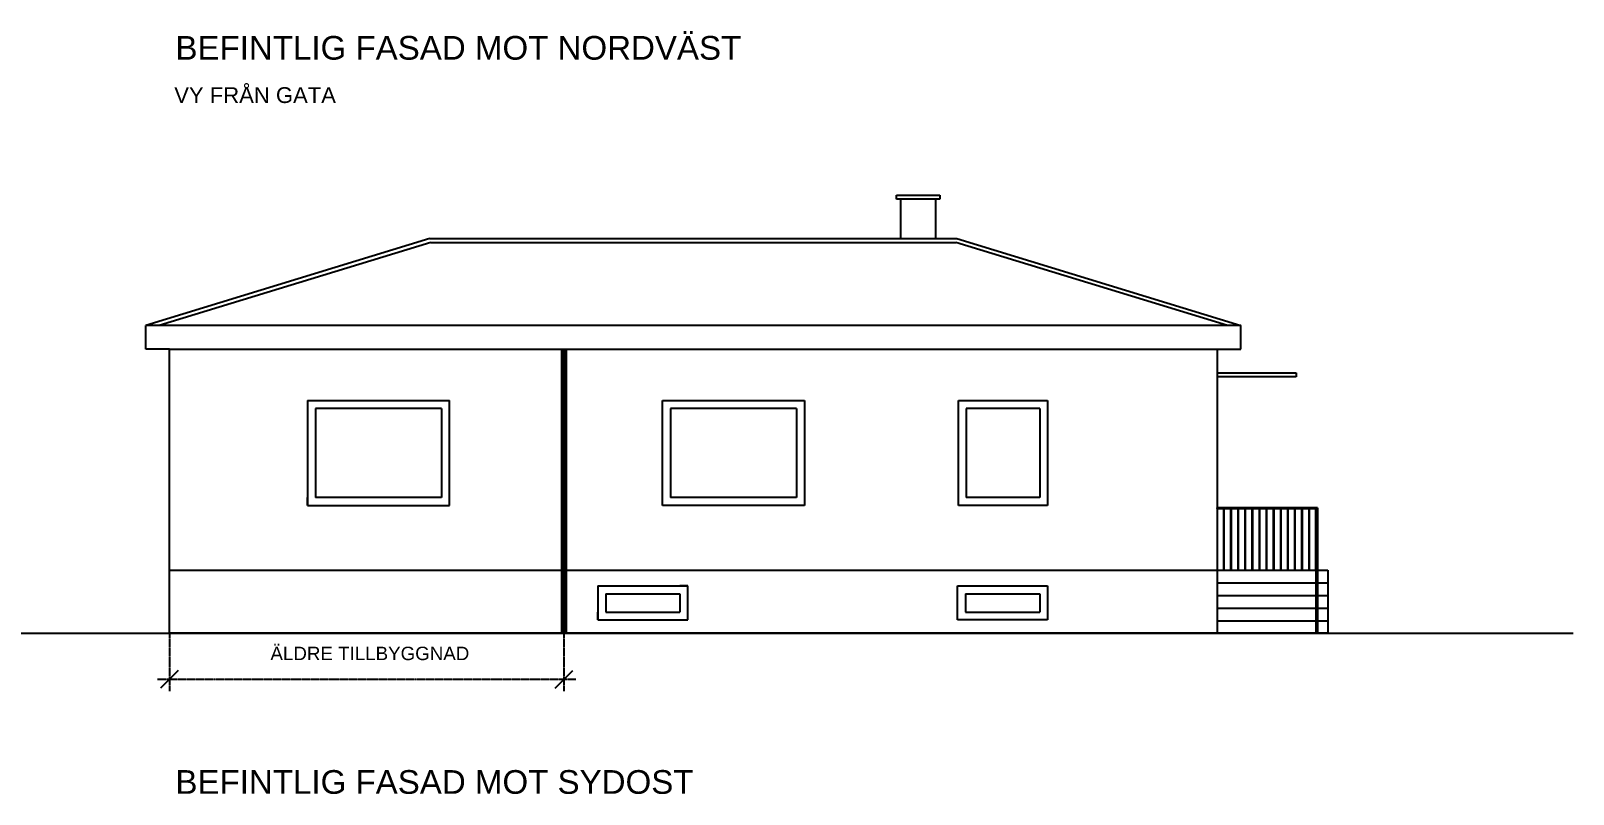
# Model space of a CAD drawing. Header units: millimetres. Extents: x -60009 to 113281, y -58228 to 411188.
# Drawn here: x -33981 to -14434, y -17757 to -8088 of the extents above; entities that cross this region are included whole.
import ezdxf

# ---------------------------------------------------------------- set-up
doc = ezdxf.new("R2010")
doc.units = ezdxf.units.MM
doc.linetypes.add('ACAD_ISO04W100', pattern=[30, 24, -3, 0, -3])
doc.linetypes.add('CENTER2', pattern=[28.575, 19.05, -3.175, 3.175, -3.175])
doc.layers.get('0').update_dxf_attribs({"color": 1})
for name, color, linetype in [('Angivelser', 7, 'Continuous'), ('Förtydligande', 8, 'CENTER2'), ('Grundritningar', 1, 'Continuous'), ('Rörelsefogar', 1, 'CENTER2')]:
    doc.layers.add(name, color=color, linetype=linetype)
doc.styles.get("Standard").update_dxf_attribs({"font": 'Arial.ttf', "height": 170})
doc.dimstyles.new('Egen dimension', dxfattribs={"dimscale": 10, "dimtxt": 2.5, "dimasz": 15, "dimexe": 10, "dimexo": 0.625, "dimgap": 15, "dimtad": 1, "dimlfac": 0.001, "dimtxsty": 'Standard', "dimblk": 'OBLIQUE', "dimblk1": 'OBLIQUE', "dimblk2": 'OBLIQUE', "dimcen": 20, "dimdle": 10, "dimadec": 0, "dimazin": 0, "dimtfac": 1, "dimtmove": 0, "dimatfit": 3, "dimldrblk": 'OPEN90', "dimfxl": 1, "dimarcsym": 0})

# ---------------------------------------------------------------- blocks, each defined once
blk = doc.blocks.new('_Oblique')
at = {"color": 0, "linetype": 'ByBlock', "lineweight": -2}
blk.add_line((-0.5, -0.5), (0.5, 0.5), dxfattribs=at)
blk = doc.blocks.new('*D105')
at = {"layer": 'Defpoints', "color": 0, "transparency": 16777216}
for p in [(-32225, -15720), (-27225, -15720), (-27225, -16303)]:
    blk.add_point(p, dxfattribs=at)
at = {"layer": 'Förtydligande', "color": 0, "lineweight": -2, "transparency": 16777216}
for p, q in [((-32225, -15729), (-32225, -16453)), ((-27225, -15729), (-27225, -16453)), ((-32375, -16303), (-27075, -16303))]:
    blk.add_line(p, q, dxfattribs=at)
at = {"layer": 'Förtydligande', "color": 0, "lineweight": -2, "transparency": 16777216, "xscale": 225, "yscale": 225, "zscale": 225, "rotation": 180}
blk.add_blockref('_Oblique', (-32225, -16303), dxfattribs=at)
at = {"layer": 'Förtydligande', "color": 0, "lineweight": -2, "transparency": 16777216, "xscale": 225, "yscale": 225, "zscale": 225}
blk.add_blockref('_Oblique', (-27225, -16303), dxfattribs=at)
at = {"layer": 'Förtydligande', "color": 0, "transparency": 16777216, "insert": (-29684, -15976), "char_height": 170, "attachment_point": 5}
blk.add_mtext('ÄLDRE TILLBYGGNAD', dxfattribs=at)
blk = doc.blocks.new('_Open90')
at = {"color": 0, "linetype": 'ByBlock', "lineweight": -2}
for p, q in [((0, 0), (-1, 0)), ((-0.5, 0.5), (0, 0)), ((0, 0), (-0.5, -0.5))]:
    blk.add_line(p, q, dxfattribs=at)

msp = doc.modelspace()

# ---------------------------------------------------------------- linework, layer by layer
at = {"layer": 'Förtydligande', "linetype": 'ACAD_ISO04W100', "lineweight": -3, "ltscale": 0.1}
msp.add_line((-50011.262, -15720.136), (-14434.085, -15720.136), dxfattribs=at)
at = {"layer": 'Grundritningar'}
for p, q in [((-23009.451, -10220.136), (-23009.451, -10170.136)), ((-23009.451, -10170.136), (-22459.451, -10170.136)), ((-22959.451, -10220.136), (-23009.451, -10220.136)), ((-22509.451, -10220.136), (-22959.451, -10220.136)), ((-22959.451, -10220.136), (-22959.451, -10720.136)), ((-22509.451, -10720.136), (-22509.451, -10220.136)), ((-22459.451, -10220.136), (-22509.451, -10220.136)), ((-22459.451, -10170.136), (-22459.451, -10220.136)), ((-28925.15, -10720.136), (-32525.15, -11820.136)), ((-28925.15, -10720.136), (-22245.15, -10720.136)), ((-22245.15, -10720.136), (-18645.15, -11820.136)), ((-28910.446, -10767.925), (-32354.045, -11820.136)), ((-28910.446, -10767.925), (-22259.451, -10768.047)), ((-18813.633, -11820.136), (-22259.451, -10768.047)), ((-32525.15, -12120.136), (-32525.15, -11820.136)), ((-18645.15, -11820.136), (-32525.15, -11820.136)), ((-18645.15, -12120.136), (-18645.15, -11820.136)), ((-32225.15, -12120.136), (-32525.15, -12120.136)), ((-32225.15, -12120.136), (-18945.15, -12120.136)), ((-32225.15, -14920.136), (-32225.15, -12120.136)), ((-18945.15, -12120.136), (-18945.15, -14920.136)), ((-18945.15, -12120.136), (-18645.15, -12120.136)), ((-18945.15, -12120.136), (-18945.15, -12420.136)), ((-18945.15, -12420.136), (-17945.15, -12420.136)), ((-17945.15, -12470.136), (-18945.15, -12470.136)), ((-17945.15, -12420.136), (-17945.15, -12470.136)), ((-30475.15, -12770.136), (-30475.15, -14100.136)), ((-30475.15, -12770.136), (-28675.15, -12770.136)), ((-30475.15, -12770.136), (-30475.15, -12870.136)), ((-30375.15, -12870.136), (-30375.15, -14000.136)), ((-28775.15, -12870.136), (-30375.15, -12870.136)), ((-28775.15, -12870.136), (-28775.15, -14000.136)), ((-28675.15, -14100.136), (-28675.15, -12770.136)), ((-25975.15, -14100.136), (-25975.15, -12770.136)), ((-25975.15, -12770.136), (-24175.15, -12770.136)), ((-25875.15, -12870.136), (-25875.15, -14000.136)), ((-24275.15, -12870.136), (-25875.15, -12870.136)), ((-24275.15, -12870.136), (-24275.15, -14000.136)), ((-24175.15, -12770.136), (-24175.15, -14100.136)), ((-22225.15, -14100.136), (-22225.15, -12770.136)), ((-22225.15, -12770.136), (-21095.15, -12770.136)), ((-22125.15, -12870.136), (-22125.15, -14000.136)), ((-21195.15, -12870.136), (-22125.15, -12870.136)), ((-21195.15, -12870.136), (-21195.15, -14000.136)), ((-21095.15, -12770.136), (-21095.15, -14100.136)), ((-30475.15, -14100.136), (-30475.15, -14000.136)), ((-28775.15, -14000.136), (-30375.15, -14000.136)), ((-24275.15, -14000.136), (-25875.15, -14000.136)), ((-21195.15, -14000.136), (-22125.15, -14000.136)), ((-30475.15, -14100.136), (-28675.15, -14100.136)), ((-24175.15, -14100.136), (-25975.15, -14100.136)), ((-21095.15, -14100.136), (-22225.15, -14100.136)), ((-18945.15, -14140.136), (-18945.15, -14130.136)), ((-17675.15, -14130.136), (-18945.15, -14130.136)), ((-18945.15, -14140.136), (-17695.15, -14140.136)), ((-18945.15, -14140.136), (-18865.15, -14140.136)), ((-18865.15, -14140.136), (-18865.15, -14920.136)), ((-18855.15, -14920.136), (-18855.15, -14140.136)), ((-18855.15, -14140.136), (-18775.15, -14140.136)), ((-18775.15, -14140.136), (-18775.15, -14920.136)), ((-18765.15, -14920.136), (-18765.15, -14140.136)), ((-18765.15, -14140.136), (-18685.15, -14140.136)), ((-18685.15, -14140.136), (-18685.15, -14920.136)), ((-18675.15, -14920.136), (-18675.15, -14140.136)), ((-18675.15, -14140.136), (-18595.15, -14140.136)), ((-18595.15, -14140.136), (-18595.15, -14920.136)), ((-18585.15, -14920.136), (-18585.15, -14140.136)), ((-18585.15, -14140.136), (-18505.15, -14140.136)), ((-18505.15, -14140.136), (-18505.15, -14920.136)), ((-18495.15, -14920.136), (-18495.15, -14140.136)), ((-18495.15, -14140.136), (-18415.15, -14140.136)), ((-18415.15, -14140.136), (-18415.15, -14920.136)), ((-18405.15, -14920.136), (-18405.15, -14140.136)), ((-18405.15, -14140.136), (-18325.15, -14140.136)), ((-18325.15, -14140.136), (-18325.15, -14920.136)), ((-18315.15, -14920.136), (-18315.15, -14140.136)), ((-18315.15, -14140.136), (-18235.15, -14140.136)), ((-18235.15, -14140.136), (-18235.15, -14920.136)), ((-18225.15, -14920.136), (-18225.15, -14140.136)), ((-18225.15, -14140.136), (-18145.15, -14140.136)), ((-18145.15, -14140.136), (-18145.15, -14920.136)), ((-18135.15, -14920.136), (-18135.15, -14140.136)), ((-18135.15, -14140.136), (-18055.15, -14140.136)), ((-18055.15, -14140.136), (-18055.15, -14920.136)), ((-18045.15, -14920.136), (-18045.15, -14140.136)), ((-18045.15, -14140.136), (-17965.15, -14140.136)), ((-17965.15, -14140.136), (-17965.15, -14920.136)), ((-17955.15, -14920.136), (-17955.15, -14140.136)), ((-17955.15, -14140.136), (-17875.15, -14140.136)), ((-17875.15, -14140.136), (-17875.15, -14920.136)), ((-17865.15, -14920.136), (-17865.15, -14140.136)), ((-17865.15, -14140.136), (-17785.15, -14140.136)), ((-17785.15, -14140.136), (-17785.15, -14920.136)), ((-17775.15, -14920.136), (-17775.15, -14140.136)), ((-17695.15, -14920.136), (-17695.15, -14140.136)), ((-17675.15, -14130.136), (-17675.15, -15720.136)), ((-32225.15, -15720.136), (-32225.15, -14920.136)), ((-32225.15, -14920.136), (-18945.15, -14920.136)), ((-18945.15, -14920.136), (-18945.15, -15720.136)), ((-18945.15, -14920.136), (-18945.15, -15120.136)), ((-18945.15, -14920.136), (-17545.15, -14920.136)), ((-18865.15, -14920.136), (-18855.15, -14920.136)), ((-18775.15, -14920.136), (-18765.15, -14920.136)), ((-18685.15, -14920.136), (-18675.15, -14920.136)), ((-18595.15, -14920.136), (-18585.15, -14920.136)), ((-18505.15, -14920.136), (-18495.15, -14920.136)), ((-18415.15, -14920.136), (-18405.15, -14920.136)), ((-18325.15, -14920.136), (-18315.15, -14920.136)), ((-18235.15, -14920.136), (-18225.15, -14920.136)), ((-18145.15, -14920.136), (-18135.15, -14920.136)), ((-18055.15, -14920.136), (-18045.15, -14920.136)), ((-17965.15, -14920.136), (-17955.15, -14920.136)), ((-17875.15, -14920.136), (-17865.15, -14920.136)), ((-17785.15, -14920.136), (-17775.15, -14920.136)), ((-17695.15, -14920.136), (-17695.15, -15720.136)), ((-17545.15, -14920.136), (-17545.15, -15720.136)), ((-26795.15, -15120.136), (-26795.15, -15550.136)), ((-26795.15, -15120.136), (-25655.15, -15120.136)), ((-26795.15, -15120.136), (-26795.15, -15220.136)), ((-26795.15, -15120.136), (-26695.15, -15120.136)), ((-26695.15, -15220.136), (-25755.15, -15220.136)), ((-26695.15, -15220.136), (-26695.15, -15450.136)), ((-25655.15, -15120.136), (-25755.15, -15120.136)), ((-25755.15, -15220.136), (-25755.15, -15450.136)), ((-25655.15, -15550.136), (-25655.15, -15120.136)), ((-22235.15, -15550.136), (-22235.15, -15120.136)), ((-22235.15, -15120.136), (-21095.15, -15120.136)), ((-22135.15, -15220.136), (-21195.15, -15220.136)), ((-22135.15, -15220.136), (-22135.15, -15450.136)), ((-21195.15, -15220.136), (-21195.15, -15450.136)), ((-21095.15, -15120.136), (-21095.15, -15550.136)), ((-18945.15, -15080.136), (-17545.15, -15080.136)), ((-18945.15, -15240.136), (-17545.15, -15240.136)), ((-18945.15, -15400.136), (-17545.15, -15400.136)), ((-26795.15, -15550.136), (-26795.15, -15450.136)), ((-26795.15, -15550.136), (-25655.15, -15550.136)), ((-26695.15, -15450.136), (-25755.15, -15450.136)), ((-21095.15, -15550.136), (-22235.15, -15550.136)), ((-22135.15, -15450.136), (-21195.15, -15450.136)), ((-18945.15, -15560.136), (-17545.15, -15560.136)), ((-18945.15, -15720.136), (-32225.15, -15720.136)), ((-27225.15, -15720.136), (-27235.15, -15720.136)), ((-17545.15, -15720.136), (-18945.15, -15720.136))]:
    msp.add_line(p, q, dxfattribs=at)
at = {"layer": 'Rörelsefogar', "lineweight": 211, "ltscale": 0.1}
msp.add_line((-27225.15, -12120.136), (-27225.15, -15720.136), dxfattribs=at)

# ---------------------------------------------------------------- texts
at = {"layer": 'Angivelser'}
for s, height, p in [('BEFINTLIG FASAD MOT NORDVÄST', 300, (-32148.288, -8453.168)), ('VY FRÅN GATA', 200, (-32163.122, -9002.162)), ('BEFINTLIG FASAD MOT SYDOST', 300, (-32148.151, -17753.168))]:
    msp.add_text(s, height=height, dxfattribs=at).set_placement(p)

# ---------------------------------------------------------------- dimensions: what is measured, and where the dimension line sits
at = {"layer": 'Förtydligande'}
dim = msp.add_linear_dim(base=(-27225.15, -16303.148), p1=(-32225.245, -15720.046), p2=(-27225.15, -15720.046), text='ÄLDRE TILLBYGGNAD', dimstyle='Egen dimension', override={"dimscale": 15}, dxfattribs=at)
dim.commit()
dim.dimension.update_dxf_attribs({"geometry": '*D105', "text_midpoint": (-29684.45, -16303.148), "dimtype": 160})

doc.saveas('drawing.dxf')
